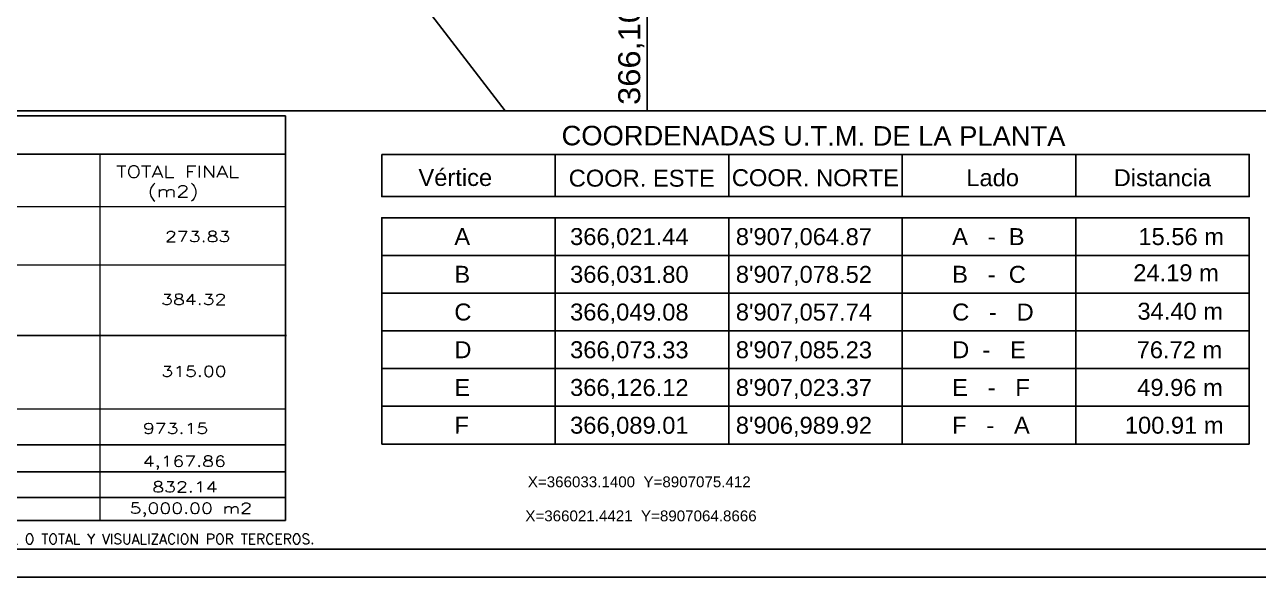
# Model space of a CAD drawing. Header units: metres. Extents: x -2639 to -2278, y 1912 to 2089.
# Drawn here: x -2500.8 to -2413.6, y 1911.9 to 1951 of the extents above; entities that cross this region are included whole.
import ezdxf

# ---------------------------------------------------------------- set-up
doc = ezdxf.new("R2010")
doc.units = ezdxf.units.M
for name, color, linetype in [('01', 1, 'Continuous'), ('02', 2, 'Continuous'), ('04', 4, 'Continuous')]:
    doc.layers.add(name, color=color, linetype=linetype)
doc.layers.add('texto 1', color=2, linetype='Continuous', lineweight=0)
doc.styles.add('MAT', font='ROMANS')
doc.styles.add('R100-500', font='swissc.ttf', dxfattribs={"width": 1.3, "height": 1})
doc.styles.get("Standard").update_dxf_attribs({"font": 'arial.ttf'})
doc.styles.add('TEXTOS-COTAS', font='romans.shx', dxfattribs={"width": 1.3, "height": 0.15})

msp = doc.modelspace()

# ---------------------------------------------------------------- linework, layer by layer
at = {"color": 253}
msp.add_line((-2456.7876, 1944.8946, -2.1894), (-2456.7876, 2087.1996, -2.1894), dxfattribs=at)
for p, q in [((-2463.2869, 1941.8071), (-2463.2869, 1938.8184)), ((-2451.0199, 1941.8071), (-2451.0199, 1938.8184)), ((-2438.7529, 1941.8071), (-2438.7529, 1938.8184)), ((-2438.7529, 1941.8071), (-2438.7529, 1938.8184)), ((-2426.4858, 1941.8071), (-2426.4858, 1938.8184)), ((-2475.5539, 1937.33), (-2414.2188, 1937.33)), ((-2463.2869, 1937.33), (-2463.2869, 1921.3269)), ((-2451.0199, 1937.33), (-2451.0199, 1921.3269)), ((-2438.7529, 1937.33), (-2438.7529, 1921.3269)), ((-2438.7529, 1937.33), (-2438.7529, 1921.3269)), ((-2426.4858, 1937.33), (-2426.4858, 1921.3269)), ((-2475.5539, 1934.6629), (-2414.2188, 1934.6629)), ((-2475.5539, 1931.9957), (-2414.2188, 1931.9957)), ((-2475.5539, 1929.3285), (-2414.2188, 1929.3285)), ((-2475.5539, 1926.6613), (-2414.2188, 1926.6613)), ((-2475.5539, 1923.9941), (-2414.2188, 1923.9941)), ((-2475.5539, 1921.3269), (-2414.2188, 1921.3269))]:
    msp.add_line(p, q)
at = {"color": 1}
msp.add_lwpolyline([(-2547.0156, 2089.1996), (-2277.5105, 2089.1996), (-2277.5105, 1911.9), (-2547.0156, 1911.9)], close=True, dxfattribs=at)
at = {"color": 5}
for points in [[(-2545.0156, 2087.1996), (-2357.4506, 2087.1996), (-2357.4506, 1944.8946), (-2545.0156, 1944.8946)], [(-2545.0156, 2087.1996), (-2279.5105, 2087.1996), (-2279.5105, 1913.9), (-2545.0156, 1913.9)], [(-2545.0156, 1944.8946), (-2357.4506, 1944.8946), (-2357.4506, 1913.9), (-2545.0156, 1913.9)]]:
    msp.add_lwpolyline(points, close=True, dxfattribs=at)
at = {"color": 2}
msp.add_lwpolyline([(-2466.8302, 1944.8946), (-2489.0486, 1973.81)], dxfattribs=at)
msp.add_lwpolyline([(-2475.5539, 1941.8071), (-2414.2188, 1941.8071), (-2414.2188, 1938.8184), (-2475.5539, 1938.8184)], close=True)
msp.add_lwpolyline([(-2475.5539, 1921.3269), (-2475.5539, 1937.33), (-2414.2188, 1937.33), (-2414.2188, 1921.3269)])
at = {"layer": '01', "linetype": 'Continuous'}
for p, q in [((-2542.3494, 1928.9943), (-2482.2756, 1928.9943)), ((-2542.3494, 1928.9943), (-2482.2756, 1928.9943)), ((-2542.4233, 1921.2734), (-2482.3495, 1921.2734)), ((-2542.4233, 1919.3681), (-2482.3495, 1919.3681)), ((-2542.4233, 1917.5503), (-2482.3495, 1917.5503)), ((-2542.4233, 1917.5503), (-2482.3495, 1917.5503))]:
    msp.add_line(p, q, dxfattribs=at)
at = {"layer": '04'}
for p, q in [((-2482.3486, 1944.5364), (-2542.4234, 1944.5364)), ((-2482.3495, 1944.5364), (-2482.3495, 1915.9224)), ((-2482.3495, 1941.8218), (-2542.4234, 1941.8218)), ((-2482.3488, 1934.6488), (-2482.3488, 1915.9224)), ((-2542.4234, 1915.9224), (-2482.3486, 1915.9224)), ((-2542.4233, 1915.9224), (-2482.3486, 1915.9224))]:
    msp.add_line(p, q, dxfattribs=at)
at = {"layer": 'texto 1', "linetype": 'Continuous'}
for p, q in [((-2495.4736, 1941.8218), (-2495.4736, 1915.9224)), ((-2542.4233, 1938.1182), (-2482.3495, 1938.1182)), ((-2542.4233, 1933.9953), (-2482.3495, 1933.9953)), ((-2542.3494, 1928.9943), (-2482.2756, 1928.9943)), ((-2542.4233, 1923.8192), (-2482.3495, 1923.8192)), ((-2542.4233, 1921.2734), (-2482.3495, 1921.2734)), ((-2542.4233, 1919.3681), (-2482.3495, 1919.3681)), ((-2542.4233, 1917.5503), (-2482.3495, 1917.5503))]:
    msp.add_line(p, q, dxfattribs=at)

# ---------------------------------------------------------------- texts
at = {"color": 2, "style": 'R100-500', "width": 1.3}
msp.add_text('366,100.00', height=1.55166, rotation=90, dxfattribs=at).set_placement((-2457.2795, 1945.303, -0.3268))
at = {"color": 253}
for s, height, p in [('COORDENADAS U.T.M. DE LA PLANTA', 1.3824, (-2462.8394, 1942.4466)), ('Vértice', 1.19849, (-2472.9594, 1939.5776)), ('COOR. ESTE', 1.19849, (-2462.3344, 1939.5279)), ('COOR. NORTE', 1.198485, (-2450.8022, 1939.5598)), ('Lado', 1.19849, (-2434.2234, 1939.5598)), ('Distancia', 1.19849, (-2423.8027, 1939.5598)), ('A', 1.1985, (-2470.4203, 1935.3959)), ('366,021.44', 1.19849, (-2462.2376, 1935.3959)), ("8'907,064.87", 1.198485, (-2450.5212, 1935.3959)), ('A   -  B', 1.19849, (-2435.2247, 1935.3959)), ('15.56 m', 1.19849, (-2422.0573, 1935.3959)), ('B', 1.1985, (-2470.4203, 1932.7287)), ('366,031.80', 1.19849, (-2462.2376, 1932.7287)), ("8'907,078.52", 1.198485, (-2450.5212, 1932.7287)), ('B   -  C', 1.19849, (-2435.2247, 1932.7287)), ('24.19 m', 1.19849, (-2422.4215, 1932.8394)), ('C', 1.1985, (-2470.4203, 1930.0615)), ('366,049.08', 1.19849, (-2462.2376, 1930.0615)), ("8'907,057.74", 1.198485, (-2450.5212, 1930.0615)), ('C   -   D', 1.19849, (-2435.2247, 1930.0615)), ('34.40 m', 1.19849, (-2422.1249, 1930.1169)), ('D', 1.1985, (-2470.4203, 1927.3944)), ('366,073.33', 1.19849, (-2462.2376, 1927.3944)), ("8'907,085.23", 1.198485, (-2450.5212, 1927.3944)), ('D  -   E', 1.19849, (-2435.2247, 1927.3944)), ('76.72 m', 1.19849, (-2422.1803, 1927.3944)), ('E', 1.1985, (-2470.4203, 1924.7272)), ('366,126.12', 1.19849, (-2462.2376, 1924.7272)), ("8'907,023.37", 1.198485, (-2450.5212, 1924.7272)), ('E   -   F', 1.19849, (-2435.2247, 1924.7272)), ('49.96 m', 1.19849, (-2422.1396, 1924.7272)), ('F', 1.1985, (-2470.4203, 1922.06)), ('366,089.01', 1.19849, (-2462.2376, 1922.06)), ("8'906,989.92", 1.198485, (-2450.5212, 1922.06)), ('F   -   A', 1.19849, (-2435.2247, 1922.06)), ('100.91 m', 1.19849, (-2423.0146, 1922.06))]:
    msp.add_text(s, height=height, rotation=359.937913, dxfattribs=at).set_placement(p)
at = {"char_height": 0.765604, "attachment_point": 1}
for s, insert, width in [(' X=366033.1400  Y=8907075.412', (-2465.523, 1919.0353), 16.80205), ('X=366021.4421  Y=8907064.8666', (-2465.4008, 1916.6265), 17.117352)]:
    msp.add_mtext(s, dxfattribs=dict(at, insert=insert, width=width))
at = {"color": 2, "insert": (-2542.633, 1914.9683), "char_height": 0.72, "width": 71.797249, "attachment_point": 1, "style": 'MAT'}
msp.add_mtext('SOLO PARA USO EXCLUSIVO DE OSINERGMIN. PROHIBIDA SU REPRODUCCION PARCIAL O TOTAL Y VISUALIZACION POR TERCEROS.', dxfattribs=at)
at = {"layer": '02', "ltscale": 0.5, "style": 'TEXTOS-COTAS', "width": 1.3}
for s, height, p in [('273.83', 0.75392, (-2490.8776, 1935.6182)), ('384.32', 0.75392, (-2491.1527, 1931.1759)), ('315.00', 0.75392, (-2491.1387, 1926.0877)), ('973.15', 0.75392, (-2492.4362, 1922.0559)), ('4,167.86', 0.75392, (-2492.4494, 1919.7321)), (' 832.14', 0.75392, (-2492.4494, 1917.9142)), ('5,000.00 m2', 0.753923, (-2493.3752, 1916.4046))]:
    msp.add_text(s, height=height, dxfattribs=at).set_placement(p)
at = {"layer": '02', "ltscale": 0.5, "insert": (-2494.3345, 1940.9931), "char_height": 0.83067, "width": 12.302319, "attachment_point": 1, "style": 'TEXTOS-COTAS'}
msp.add_mtext('TOTAL FINAL\\P   (m2)', dxfattribs=at)

doc.saveas('drawing.dxf')
